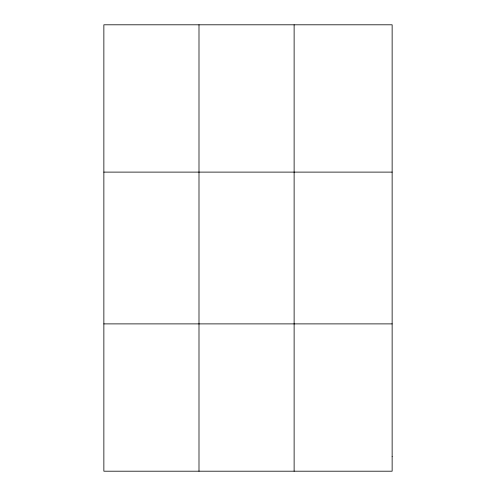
<?xml version="1.0" encoding="UTF-8"?>
<svg xmlns="http://www.w3.org/2000/svg" width="496" height="496" viewBox="0 0 496 496"><rect width="100%" height="100%" fill="white"/><g stroke="black" fill="none" stroke-linecap="round" stroke-linejoin="round"><path stroke-width="0.74" d="M198.995 24.8L198.995 471.2M294.122 24.8L294.122 471.2M103.862 172.112L392.138 172.112M103.862 323.888L392.138 323.888M392.138 456.469L392.138 471.2L103.862 471.2L103.862 24.8L392.138 24.8L392.138 456.469"/></g></svg>
